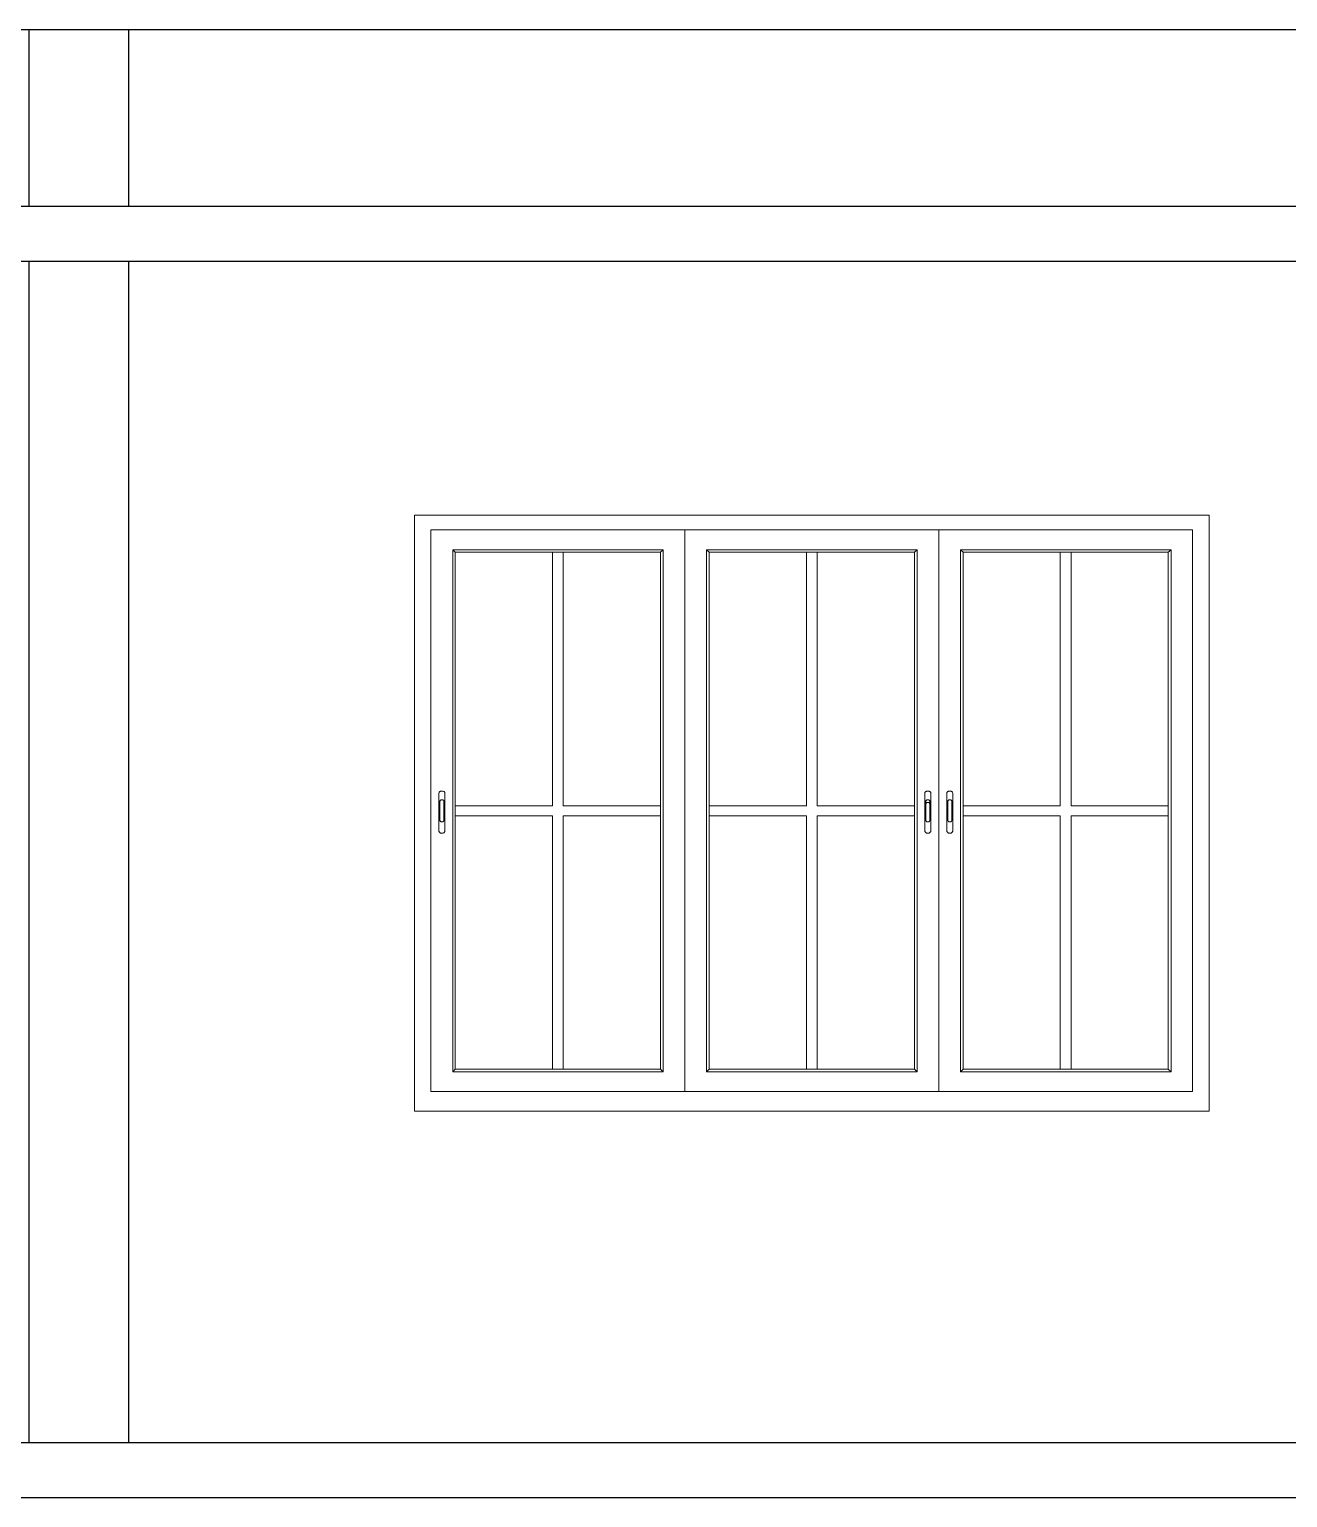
# Model space of a CAD drawing. Header units: inches. Extents: x -5142662 to -4941318, y -3361958 to -3160563.
# Drawn here: x -5011441.5 to -5011327.5, y -3261744.2 to -3261611.2 of the extents above; entities that cross this region are included whole.
import ezdxf

# ---------------------------------------------------------------- set-up
doc = ezdxf.new("R2010")
doc.units = ezdxf.units.IN
doc.header["$LTSCALE"] = 2
doc.header["$MEASUREMENT"] = 0
doc.layers.get('0').update_dxf_attribs({"linetype": 'CONTINUOUS'})
doc.layers.add('window', color=4, linetype='CONTINUOUS', lineweight=13)

msp = doc.modelspace()

# ---------------------------------------------------------------- linework, layer by layer
at = {"ltscale": 0.5}
for p, q in [((-5011609.52, -3261611.21), (-5011206.76, -3261611.21)), ((-5011441.52, -3261627.21), (-5011441.52, -3261611.21)), ((-5011432.52, -3261627.21), (-5011432.52, -3261611.21)), ((-5011609.52, -3261627.21), (-5011201.76, -3261627.21)), ((-5011609.52, -3261632.21), (-5011201.76, -3261632.21)), ((-5011441.52, -3261739.21), (-5011441.52, -3261632.21)), ((-5011432.52, -3261739.21), (-5011432.52, -3261632.21)), ((-5011609.52, -3261739.21), (-5011201.76, -3261739.21)), ((-5011609.52, -3261744.21), (-5011201.76, -3261744.21))]:
    msp.add_line(p, q, dxfattribs=at)
at = {"layer": 'window'}
for p, q in [((-5011406.64, -3261709.21), (-5011406.64, -3261655.21)), ((-5011334.64, -3261655.21), (-5011406.64, -3261655.21)), ((-5011334.64, -3261709.21), (-5011334.64, -3261655.21)), ((-5011405.14, -3261707.43), (-5011405.14, -3261656.54)), ((-5011336.14, -3261656.54), (-5011405.14, -3261656.54)), ((-5011382.14, -3261656.54), (-5011382.14, -3261707.43)), ((-5011359.14, -3261656.54), (-5011359.14, -3261707.43)), ((-5011336.14, -3261656.54), (-5011336.14, -3261707.43)), ((-5011403.17, -3261705.63), (-5011403.17, -3261658.34)), ((-5011403.17, -3261658.34), (-5011384.1, -3261658.34)), ((-5011402.93, -3261658.57), (-5011403.17, -3261658.34)), ((-5011402.93, -3261705.41), (-5011402.93, -3261658.57)), ((-5011384.35, -3261658.57), (-5011402.93, -3261658.57)), ((-5011394.13, -3261658.57), (-5011394.13, -3261681.54)), ((-5011393.15, -3261658.57), (-5011393.15, -3261681.54)), ((-5011384.35, -3261658.57), (-5011384.1, -3261658.34)), ((-5011384.35, -3261658.57), (-5011384.35, -3261705.41)), ((-5011384.1, -3261658.34), (-5011384.1, -3261705.63)), ((-5011361.1, -3261658.34), (-5011380.17, -3261658.34)), ((-5011380.17, -3261658.34), (-5011380.17, -3261705.63)), ((-5011379.93, -3261658.57), (-5011380.17, -3261658.34)), ((-5011379.93, -3261658.57), (-5011379.93, -3261705.41)), ((-5011379.93, -3261658.57), (-5011361.35, -3261658.57)), ((-5011371.13, -3261658.57), (-5011371.13, -3261681.54)), ((-5011370.15, -3261658.57), (-5011370.15, -3261681.54)), ((-5011361.35, -3261658.57), (-5011361.1, -3261658.34)), ((-5011361.35, -3261705.41), (-5011361.35, -3261658.57)), ((-5011361.1, -3261705.63), (-5011361.1, -3261658.34)), ((-5011357.17, -3261705.63), (-5011357.17, -3261658.34)), ((-5011357.17, -3261658.34), (-5011338.1, -3261658.34)), ((-5011356.93, -3261658.57), (-5011357.17, -3261658.34)), ((-5011356.93, -3261705.41), (-5011356.93, -3261658.57)), ((-5011338.35, -3261658.57), (-5011356.93, -3261658.57)), ((-5011348.13, -3261658.57), (-5011348.13, -3261681.54)), ((-5011347.15, -3261658.57), (-5011347.15, -3261681.54)), ((-5011338.35, -3261658.57), (-5011338.1, -3261658.34)), ((-5011338.35, -3261658.57), (-5011338.35, -3261705.41)), ((-5011338.1, -3261658.34), (-5011338.1, -3261705.63)), ((-5011404.41, -3261680.39), (-5011404.4, -3261680.35)), ((-5011404.41, -3261680.42), (-5011404.4, -3261680.35)), ((-5011404.41, -3261680.42), (-5011404.41, -3261680.39)), ((-5011404.41, -3261683.81), (-5011404.41, -3261680.42)), ((-5011404.4, -3261680.35), (-5011404.38, -3261680.32)), ((-5011404.38, -3261680.32), (-5011404.36, -3261680.29)), ((-5011404.33, -3261680.26), (-5011404.36, -3261680.29)), ((-5011404.3, -3261680.24), (-5011404.33, -3261680.26)), ((-5011404.31, -3261681.09), (-5011404.32, -3261681.11)), ((-5011404.32, -3261681.11), (-5011404.32, -3261681.14)), ((-5011404.32, -3261681.14), (-5011404.32, -3261682.84)), ((-5011404.3, -3261681.07), (-5011404.31, -3261681.09)), ((-5011404.3, -3261680.24), (-5011404.26, -3261680.22)), ((-5011404.29, -3261681.05), (-5011404.3, -3261681.07)), ((-5011404.27, -3261681.03), (-5011404.29, -3261681.05)), ((-5011404.25, -3261681.02), (-5011404.27, -3261681.03)), ((-5011404.22, -3261680.21), (-5011404.26, -3261680.22)), ((-5011404.22, -3261681.01), (-5011404.25, -3261681.02)), ((-5011404.18, -3261680.2), (-5011404.22, -3261680.21)), ((-5011404.2, -3261681), (-5011404.22, -3261681.01)), ((-5011404.17, -3261680.99), (-5011404.2, -3261681)), ((-5011404.14, -3261680.2), (-5011404.18, -3261680.2)), ((-5011404.14, -3261680.99), (-5011404.17, -3261680.99)), ((-5011404.1, -3261680.2), (-5011404.14, -3261680.2)), ((-5011404.11, -3261680.99), (-5011404.14, -3261680.99)), ((-5011404.08, -3261681), (-5011404.11, -3261680.99)), ((-5011404.1, -3261680.2), (-5011404.06, -3261680.21)), ((-5011404.06, -3261681.01), (-5011404.08, -3261681)), ((-5011404.06, -3261680.21), (-5011404.02, -3261680.22)), ((-5011404.03, -3261681.02), (-5011404.06, -3261681.01)), ((-5011404.01, -3261681.03), (-5011404.03, -3261681.02)), ((-5011404.02, -3261680.22), (-5011403.98, -3261680.24)), ((-5011403.99, -3261681.05), (-5011404.01, -3261681.03)), ((-5011403.98, -3261681.07), (-5011403.99, -3261681.05)), ((-5011403.98, -3261680.24), (-5011403.95, -3261680.26)), ((-5011403.97, -3261681.09), (-5011403.98, -3261681.07)), ((-5011403.96, -3261681.11), (-5011403.97, -3261681.09)), ((-5011403.96, -3261681.14), (-5011403.96, -3261681.11)), ((-5011403.96, -3261682.84), (-5011403.96, -3261681.14)), ((-5011403.95, -3261680.26), (-5011403.92, -3261680.29)), ((-5011403.9, -3261680.32), (-5011403.92, -3261680.29)), ((-5011403.88, -3261680.35), (-5011403.9, -3261680.32)), ((-5011403.87, -3261680.39), (-5011403.88, -3261680.35)), ((-5011403.87, -3261680.39), (-5011403.87, -3261680.42)), ((-5011403.87, -3261680.42), (-5011403.87, -3261683.81)), ((-5011360.39, -3261680.35), (-5011360.4, -3261680.39)), ((-5011360.4, -3261680.39), (-5011360.4, -3261680.42)), ((-5011360.4, -3261680.42), (-5011360.4, -3261683.81)), ((-5011360.37, -3261680.32), (-5011360.39, -3261680.35)), ((-5011360.35, -3261680.29), (-5011360.37, -3261680.32)), ((-5011360.32, -3261680.26), (-5011360.35, -3261680.29)), ((-5011360.29, -3261680.24), (-5011360.32, -3261680.26)), ((-5011360.31, -3261681.11), (-5011360.3, -3261681.09)), ((-5011360.31, -3261681.14), (-5011360.31, -3261681.11)), ((-5011360.31, -3261681.39), (-5011360.31, -3261681.14)), ((-5011360.31, -3261681.36), (-5011360.3, -3261681.34)), ((-5011360.3, -3261681.09), (-5011360.29, -3261681.07)), ((-5011360.3, -3261681.34), (-5011360.29, -3261681.32)), ((-5011360.25, -3261680.22), (-5011360.29, -3261680.24)), ((-5011360.29, -3261681.07), (-5011360.28, -3261681.05)), ((-5011360.29, -3261681.32), (-5011360.28, -3261681.3)), ((-5011360.28, -3261681.05), (-5011360.26, -3261681.03)), ((-5011360.28, -3261681.3), (-5011360.26, -3261681.28)), ((-5011360.26, -3261681.03), (-5011360.24, -3261681.02)), ((-5011360.26, -3261681.28), (-5011360.24, -3261681.27)), ((-5011360.22, -3261680.21), (-5011360.25, -3261680.22)), ((-5011360.24, -3261681.02), (-5011360.21, -3261681.01)), ((-5011360.24, -3261681.27), (-5011360.21, -3261681.25)), ((-5011360.17, -3261680.2), (-5011360.22, -3261680.21)), ((-5011360.21, -3261681.01), (-5011360.19, -3261681)), ((-5011360.21, -3261681.25), (-5011360.19, -3261681.25)), ((-5011360.19, -3261681), (-5011360.16, -3261680.99)), ((-5011360.19, -3261681.25), (-5011360.16, -3261681.24)), ((-5011360.13, -3261680.2), (-5011360.17, -3261680.2)), ((-5011360.16, -3261680.99), (-5011360.13, -3261680.99)), ((-5011360.16, -3261681.24), (-5011360.13, -3261681.24)), ((-5011360.09, -3261680.2), (-5011360.13, -3261680.2)), ((-5011360.13, -3261680.99), (-5011360.1, -3261680.99)), ((-5011360.13, -3261681.24), (-5011360.1, -3261681.24)), ((-5011360.1, -3261680.99), (-5011360.08, -3261681)), ((-5011360.1, -3261681.24), (-5011360.08, -3261681.25)), ((-5011360.05, -3261680.21), (-5011360.09, -3261680.2)), ((-5011360.08, -3261681), (-5011360.05, -3261681.01)), ((-5011360.08, -3261681.25), (-5011360.05, -3261681.25)), ((-5011360.01, -3261680.22), (-5011360.05, -3261680.21)), ((-5011360.05, -3261681.01), (-5011360.02, -3261681.02)), ((-5011360.05, -3261681.25), (-5011360.02, -3261681.27)), ((-5011360.02, -3261681.02), (-5011360, -3261681.03)), ((-5011360.02, -3261681.27), (-5011360, -3261681.28)), ((-5011359.97, -3261680.24), (-5011360.01, -3261680.22)), ((-5011360, -3261681.03), (-5011359.98, -3261681.05)), ((-5011360, -3261681.28), (-5011359.98, -3261681.3)), ((-5011359.98, -3261681.05), (-5011359.97, -3261681.07)), ((-5011359.98, -3261681.3), (-5011359.97, -3261681.32)), ((-5011359.94, -3261680.26), (-5011359.97, -3261680.24)), ((-5011359.97, -3261681.07), (-5011359.96, -3261681.09)), ((-5011359.97, -3261681.32), (-5011359.96, -3261681.34)), ((-5011359.96, -3261681.09), (-5011359.95, -3261681.11)), ((-5011359.96, -3261681.34), (-5011359.95, -3261681.36)), ((-5011359.95, -3261681.11), (-5011359.95, -3261681.14)), ((-5011359.95, -3261682.84), (-5011359.95, -3261681.14)), ((-5011359.91, -3261680.29), (-5011359.94, -3261680.26)), ((-5011359.89, -3261680.32), (-5011359.91, -3261680.29)), ((-5011359.87, -3261680.35), (-5011359.89, -3261680.32)), ((-5011359.86, -3261680.39), (-5011359.87, -3261680.35)), ((-5011359.86, -3261680.42), (-5011359.87, -3261680.35)), ((-5011359.86, -3261680.42), (-5011359.86, -3261680.39)), ((-5011359.86, -3261683.81), (-5011359.86, -3261680.42)), ((-5011358.41, -3261680.39), (-5011358.4, -3261680.35)), ((-5011358.41, -3261680.42), (-5011358.4, -3261680.35)), ((-5011358.41, -3261680.42), (-5011358.41, -3261680.39)), ((-5011358.41, -3261683.81), (-5011358.41, -3261680.42)), ((-5011358.4, -3261680.35), (-5011358.38, -3261680.32)), ((-5011358.38, -3261680.32), (-5011358.36, -3261680.29)), ((-5011358.33, -3261680.26), (-5011358.36, -3261680.29)), ((-5011358.3, -3261680.24), (-5011358.33, -3261680.26)), ((-5011358.31, -3261681.09), (-5011358.32, -3261681.11)), ((-5011358.32, -3261681.11), (-5011358.32, -3261681.14)), ((-5011358.32, -3261681.14), (-5011358.32, -3261682.84)), ((-5011358.3, -3261681.07), (-5011358.31, -3261681.09)), ((-5011358.3, -3261680.24), (-5011358.26, -3261680.22)), ((-5011358.29, -3261681.05), (-5011358.3, -3261681.07)), ((-5011358.27, -3261681.03), (-5011358.29, -3261681.05)), ((-5011358.25, -3261681.02), (-5011358.27, -3261681.03)), ((-5011358.22, -3261680.21), (-5011358.26, -3261680.22)), ((-5011358.22, -3261681.01), (-5011358.25, -3261681.02)), ((-5011358.18, -3261680.2), (-5011358.22, -3261680.21)), ((-5011358.2, -3261681), (-5011358.22, -3261681.01)), ((-5011358.17, -3261680.99), (-5011358.2, -3261681)), ((-5011358.14, -3261680.2), (-5011358.18, -3261680.2)), ((-5011358.14, -3261680.99), (-5011358.17, -3261680.99)), ((-5011358.1, -3261680.2), (-5011358.14, -3261680.2)), ((-5011358.11, -3261680.99), (-5011358.14, -3261680.99)), ((-5011358.08, -3261681), (-5011358.11, -3261680.99)), ((-5011358.1, -3261680.2), (-5011358.06, -3261680.21)), ((-5011358.06, -3261681.01), (-5011358.08, -3261681)), ((-5011358.06, -3261680.21), (-5011358.02, -3261680.22)), ((-5011358.03, -3261681.02), (-5011358.06, -3261681.01)), ((-5011358.01, -3261681.03), (-5011358.03, -3261681.02)), ((-5011358.02, -3261680.22), (-5011357.98, -3261680.24)), ((-5011357.99, -3261681.05), (-5011358.01, -3261681.03)), ((-5011357.98, -3261681.07), (-5011357.99, -3261681.05)), ((-5011357.98, -3261680.24), (-5011357.95, -3261680.26)), ((-5011357.97, -3261681.09), (-5011357.98, -3261681.07)), ((-5011357.96, -3261681.11), (-5011357.97, -3261681.09)), ((-5011357.96, -3261681.14), (-5011357.96, -3261681.11)), ((-5011357.96, -3261682.84), (-5011357.96, -3261681.14)), ((-5011357.95, -3261680.26), (-5011357.92, -3261680.29)), ((-5011357.9, -3261680.32), (-5011357.92, -3261680.29)), ((-5011357.88, -3261680.35), (-5011357.9, -3261680.32)), ((-5011357.87, -3261680.39), (-5011357.88, -3261680.35)), ((-5011357.87, -3261680.39), (-5011357.87, -3261680.42)), ((-5011357.87, -3261680.42), (-5011357.87, -3261683.81)), ((-5011402.93, -3261681.54), (-5011394.13, -3261681.54)), ((-5011402.93, -3261682.44), (-5011394.13, -3261682.44)), ((-5011394.13, -3261682.44), (-5011394.13, -3261705.41)), ((-5011393.15, -3261681.54), (-5011384.35, -3261681.54)), ((-5011393.15, -3261682.44), (-5011384.35, -3261682.44)), ((-5011393.15, -3261682.44), (-5011393.15, -3261705.41)), ((-5011371.13, -3261681.54), (-5011379.93, -3261681.54)), ((-5011371.13, -3261682.44), (-5011379.93, -3261682.44)), ((-5011371.13, -3261682.44), (-5011371.13, -3261705.41)), ((-5011361.35, -3261681.54), (-5011370.15, -3261681.54)), ((-5011370.15, -3261682.44), (-5011370.15, -3261705.41)), ((-5011361.35, -3261682.44), (-5011370.15, -3261682.44)), ((-5011360.31, -3261681.39), (-5011360.31, -3261681.36)), ((-5011360.31, -3261682.84), (-5011360.31, -3261681.39)), ((-5011359.95, -3261681.36), (-5011359.95, -3261681.39)), ((-5011356.93, -3261681.54), (-5011348.13, -3261681.54)), ((-5011356.93, -3261682.44), (-5011348.13, -3261682.44)), ((-5011348.13, -3261682.44), (-5011348.13, -3261705.41)), ((-5011347.15, -3261681.54), (-5011338.35, -3261681.54)), ((-5011347.15, -3261682.44), (-5011338.35, -3261682.44)), ((-5011347.15, -3261682.44), (-5011347.15, -3261705.41)), ((-5011404.41, -3261683.85), (-5011404.41, -3261683.81)), ((-5011404.4, -3261683.88), (-5011404.41, -3261683.85)), ((-5011404.4, -3261683.88), (-5011404.38, -3261683.91)), ((-5011404.38, -3261683.91), (-5011404.36, -3261683.94)), ((-5011404.36, -3261683.94), (-5011404.33, -3261683.97)), ((-5011404.3, -3261683.99), (-5011404.33, -3261683.97)), ((-5011404.32, -3261682.87), (-5011404.32, -3261682.84)), ((-5011404.31, -3261682.89), (-5011404.32, -3261682.87)), ((-5011404.3, -3261682.91), (-5011404.31, -3261682.89)), ((-5011404.29, -3261682.93), (-5011404.3, -3261682.91)), ((-5011404.26, -3261684.01), (-5011404.3, -3261683.99)), ((-5011404.27, -3261682.95), (-5011404.29, -3261682.93)), ((-5011404.25, -3261682.97), (-5011404.27, -3261682.95)), ((-5011404.26, -3261684.01), (-5011404.22, -3261684.02)), ((-5011404.22, -3261682.98), (-5011404.25, -3261682.97)), ((-5011404.2, -3261682.99), (-5011404.22, -3261682.98)), ((-5011404.17, -3261682.99), (-5011404.2, -3261682.99)), ((-5011404.14, -3261682.99), (-5011404.17, -3261682.99)), ((-5011404.11, -3261682.99), (-5011404.14, -3261682.99)), ((-5011404.08, -3261682.99), (-5011404.11, -3261682.99)), ((-5011404.06, -3261682.98), (-5011404.08, -3261682.99)), ((-5011404.03, -3261682.97), (-5011404.06, -3261682.98)), ((-5011404.02, -3261684.01), (-5011404.06, -3261684.02)), ((-5011404.01, -3261682.95), (-5011404.03, -3261682.97)), ((-5011403.98, -3261683.99), (-5011404.02, -3261684.01)), ((-5011403.99, -3261682.93), (-5011404.01, -3261682.95)), ((-5011403.98, -3261682.91), (-5011403.99, -3261682.93)), ((-5011403.97, -3261682.89), (-5011403.98, -3261682.91)), ((-5011403.98, -3261683.99), (-5011403.95, -3261683.97)), ((-5011403.96, -3261682.87), (-5011403.97, -3261682.89)), ((-5011403.96, -3261682.84), (-5011403.96, -3261682.87)), ((-5011403.95, -3261683.97), (-5011403.92, -3261683.94)), ((-5011403.92, -3261683.94), (-5011403.9, -3261683.91)), ((-5011403.88, -3261683.88), (-5011403.9, -3261683.91)), ((-5011403.87, -3261683.81), (-5011403.88, -3261683.88)), ((-5011403.87, -3261683.85), (-5011403.88, -3261683.88)), ((-5011403.87, -3261683.85), (-5011403.87, -3261683.81)), ((-5011360.4, -3261683.85), (-5011360.4, -3261683.81)), ((-5011360.4, -3261683.81), (-5011360.39, -3261683.88)), ((-5011360.4, -3261683.85), (-5011360.39, -3261683.88)), ((-5011360.39, -3261683.88), (-5011360.37, -3261683.91)), ((-5011360.37, -3261683.91), (-5011360.35, -3261683.94)), ((-5011360.35, -3261683.94), (-5011360.32, -3261683.97)), ((-5011360.32, -3261683.97), (-5011360.29, -3261683.99)), ((-5011360.31, -3261682.84), (-5011360.31, -3261682.87)), ((-5011360.31, -3261682.87), (-5011360.3, -3261682.89)), ((-5011360.3, -3261682.89), (-5011360.29, -3261682.91)), ((-5011360.29, -3261682.91), (-5011360.28, -3261682.93)), ((-5011360.29, -3261683.99), (-5011360.25, -3261684.01)), ((-5011360.28, -3261682.93), (-5011360.26, -3261682.95)), ((-5011360.26, -3261682.95), (-5011360.24, -3261682.97)), ((-5011360.25, -3261684.01), (-5011360.22, -3261684.02)), ((-5011360.24, -3261682.97), (-5011360.21, -3261682.98)), ((-5011360.21, -3261682.98), (-5011360.19, -3261682.99)), ((-5011360.19, -3261682.99), (-5011360.16, -3261682.99)), ((-5011360.16, -3261682.99), (-5011360.13, -3261682.99)), ((-5011360.13, -3261682.99), (-5011360.1, -3261682.99)), ((-5011360.1, -3261682.99), (-5011360.08, -3261682.99)), ((-5011360.08, -3261682.99), (-5011360.05, -3261682.98)), ((-5011360.05, -3261682.98), (-5011360.02, -3261682.97)), ((-5011360.05, -3261684.02), (-5011360.01, -3261684.01)), ((-5011360.02, -3261682.97), (-5011360, -3261682.95)), ((-5011360.01, -3261684.01), (-5011359.97, -3261683.99)), ((-5011360, -3261682.95), (-5011359.98, -3261682.93)), ((-5011359.98, -3261682.93), (-5011359.97, -3261682.91)), ((-5011359.97, -3261682.91), (-5011359.96, -3261682.89)), ((-5011359.97, -3261683.99), (-5011359.94, -3261683.97)), ((-5011359.96, -3261682.89), (-5011359.95, -3261682.87)), ((-5011359.95, -3261682.87), (-5011359.95, -3261682.84)), ((-5011359.94, -3261683.97), (-5011359.91, -3261683.94)), ((-5011359.91, -3261683.94), (-5011359.89, -3261683.91)), ((-5011359.89, -3261683.91), (-5011359.87, -3261683.88)), ((-5011359.87, -3261683.88), (-5011359.86, -3261683.85)), ((-5011359.86, -3261683.85), (-5011359.86, -3261683.81)), ((-5011358.41, -3261683.85), (-5011358.41, -3261683.81)), ((-5011358.4, -3261683.88), (-5011358.41, -3261683.85)), ((-5011358.4, -3261683.88), (-5011358.38, -3261683.91)), ((-5011358.38, -3261683.91), (-5011358.36, -3261683.94)), ((-5011358.36, -3261683.94), (-5011358.33, -3261683.97)), ((-5011358.3, -3261683.99), (-5011358.33, -3261683.97)), ((-5011358.32, -3261682.87), (-5011358.32, -3261682.84)), ((-5011358.31, -3261682.89), (-5011358.32, -3261682.87)), ((-5011358.3, -3261682.91), (-5011358.31, -3261682.89)), ((-5011358.29, -3261682.93), (-5011358.3, -3261682.91)), ((-5011358.26, -3261684.01), (-5011358.3, -3261683.99)), ((-5011358.27, -3261682.95), (-5011358.29, -3261682.93)), ((-5011358.25, -3261682.97), (-5011358.27, -3261682.95)), ((-5011358.26, -3261684.01), (-5011358.22, -3261684.02)), ((-5011358.22, -3261682.98), (-5011358.25, -3261682.97)), ((-5011358.2, -3261682.99), (-5011358.22, -3261682.98)), ((-5011358.17, -3261682.99), (-5011358.2, -3261682.99)), ((-5011358.14, -3261682.99), (-5011358.17, -3261682.99)), ((-5011358.11, -3261682.99), (-5011358.14, -3261682.99)), ((-5011358.08, -3261682.99), (-5011358.11, -3261682.99)), ((-5011358.06, -3261682.98), (-5011358.08, -3261682.99)), ((-5011358.03, -3261682.97), (-5011358.06, -3261682.98)), ((-5011358.02, -3261684.01), (-5011358.06, -3261684.02)), ((-5011358.01, -3261682.95), (-5011358.03, -3261682.97)), ((-5011357.98, -3261683.99), (-5011358.02, -3261684.01)), ((-5011357.99, -3261682.93), (-5011358.01, -3261682.95)), ((-5011357.98, -3261682.91), (-5011357.99, -3261682.93)), ((-5011357.97, -3261682.89), (-5011357.98, -3261682.91)), ((-5011357.98, -3261683.99), (-5011357.95, -3261683.97)), ((-5011357.96, -3261682.87), (-5011357.97, -3261682.89)), ((-5011357.96, -3261682.84), (-5011357.96, -3261682.87)), ((-5011357.95, -3261683.97), (-5011357.92, -3261683.94)), ((-5011357.92, -3261683.94), (-5011357.9, -3261683.91)), ((-5011357.88, -3261683.88), (-5011357.9, -3261683.91)), ((-5011357.87, -3261683.81), (-5011357.88, -3261683.88)), ((-5011357.87, -3261683.85), (-5011357.88, -3261683.88)), ((-5011357.87, -3261683.85), (-5011357.87, -3261683.81)), ((-5011404.18, -3261684.03), (-5011404.22, -3261684.02)), ((-5011404.14, -3261684.03), (-5011404.18, -3261684.03)), ((-5011404.14, -3261684.03), (-5011404.1, -3261684.03)), ((-5011404.1, -3261684.03), (-5011404.06, -3261684.02)), ((-5011360.22, -3261684.02), (-5011360.17, -3261684.03)), ((-5011360.17, -3261684.03), (-5011360.13, -3261684.03)), ((-5011360.13, -3261684.03), (-5011360.09, -3261684.03)), ((-5011360.09, -3261684.03), (-5011360.05, -3261684.02)), ((-5011358.18, -3261684.03), (-5011358.22, -3261684.02)), ((-5011358.14, -3261684.03), (-5011358.18, -3261684.03)), ((-5011358.14, -3261684.03), (-5011358.1, -3261684.03)), ((-5011358.1, -3261684.03), (-5011358.06, -3261684.02)), ((-5011403.17, -3261705.63), (-5011402.93, -3261705.41)), ((-5011384.1, -3261705.63), (-5011403.17, -3261705.63)), ((-5011384.35, -3261705.41), (-5011402.93, -3261705.41)), ((-5011384.35, -3261705.41), (-5011384.1, -3261705.63)), ((-5011379.93, -3261705.41), (-5011380.17, -3261705.63)), ((-5011380.17, -3261705.63), (-5011361.1, -3261705.63)), ((-5011379.93, -3261705.41), (-5011361.35, -3261705.41)), ((-5011361.1, -3261705.63), (-5011361.35, -3261705.41)), ((-5011357.17, -3261705.63), (-5011356.93, -3261705.41)), ((-5011338.1, -3261705.63), (-5011357.17, -3261705.63)), ((-5011338.35, -3261705.41), (-5011356.93, -3261705.41)), ((-5011338.35, -3261705.41), (-5011338.1, -3261705.63)), ((-5011405.14, -3261707.43), (-5011382.14, -3261707.43)), ((-5011359.14, -3261707.43), (-5011382.14, -3261707.43)), ((-5011359.14, -3261707.43), (-5011336.14, -3261707.43)), ((-5011334.64, -3261709.21), (-5011406.64, -3261709.21))]:
    msp.add_line(p, q, dxfattribs=at)

doc.saveas('drawing.dxf')
